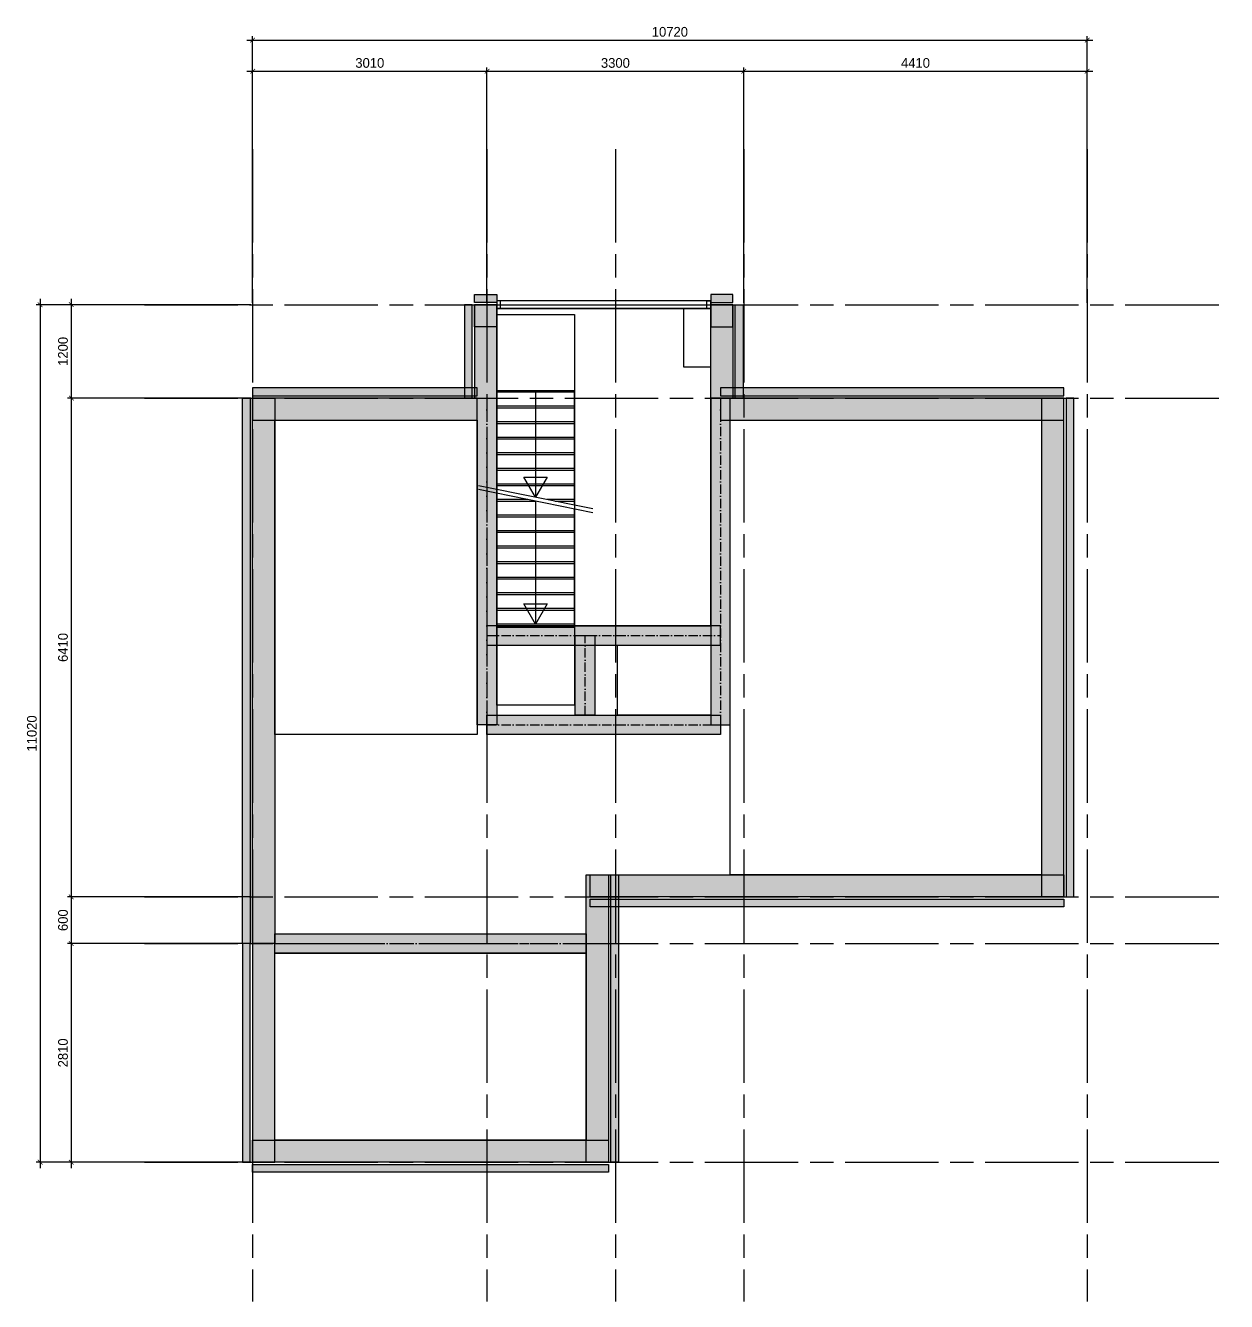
# Model space of a CAD drawing. Header units: millimetres. Extents: x -109306 to 269542, y -22401 to 197206.
# Drawn here: x 34622 to 50050, y 4049 to 20447 of the extents above; entities that cross this region are included whole.
import ezdxf

# ---------------------------------------------------------------- set-up
doc = ezdxf.new("R2010")
doc.units = ezdxf.units.MM
doc.linetypes.add('CENTER', pattern=[36, 24, -3, 6, -3])
doc.linetypes.add('DASHDOT', pattern=[18.5, 12, -3, 0.5, -3])
for name, color, linetype in [('18', 1, 'Continuous'), ('25', 2, 'Continuous'), ('DIMENSION', 1, 'Continuous'), ('STRAMIEN', 11, 'CENTER')]:
    doc.layers.add(name, color=color, linetype=linetype)
doc.styles.get("Standard").update_dxf_attribs({"font": ''})
doc.styles.get('Standard').set_extended_font_data('Century Gothic')
doc.dimstyles.new('1-50', dxfattribs={"dimscale": 50, "dimtxt": 2.5, "dimasz": 1.2, "dimexe": 1, "dimexo": 0, "dimgap": 0.8, "dimtad": 1, "dimdec": 0, "dimzin": 12, "dimdsep": 46, "dimtxsty": 'Standard', "dimblk1": 'ARCHTICK', "dimblk2": 'ARCHTICK', "dimsah": 1, "dimcen": 0.09, "dimdle": 1.5, "dimclrd": 256, "dimclre": 254, "dimclrt": 2, "dimadec": 0, "dimazin": 0, "dimtfac": 1, "dimtdec": 0, "dimtix": 1, "dimtofl": 0, "dimtmove": 2, "dimatfit": 3, "dimldrblk": 'ARCHTICK', "dimfxl": 1, "dimtolj": 1, "dimtzin": 0, "dimarcsym": 0})

# ---------------------------------------------------------------- blocks, each defined once
blk = doc.blocks.new('*U473')
at = {"layer": '25'}
for points in [[(-1375, -50), (1375, -50), (1375, 50), (-1375, 50)], [(-1325, 50), (-1375, 50), (-1375, -50), (-1325, -50)], [(1325, 50), (1375, 50), (1375, -50), (1325, -50)]]:
    blk.add_lwpolyline(points, close=True, dxfattribs=at)
blk.add_lwpolyline([(-1325, 0), (1325, 0)], dxfattribs=at)
blk = doc.blocks.new('*U564')
at = {"true_color": 0x000000}
h = blk.add_hatch(color=18, dxfattribs=at)
h.dxf.hatch_style = 1
h.paths.add_polyline_path([(-500, -265), (5585, -265), (5585, -365), (-500, -365)])
h.paths.add_polyline_path([(-500, 50), (5585, 50), (5585, -235), (-500, -235)])
at = {"layer": '25'}
for points in [[(-500, 50), (5585, 50), (5585, -235), (-500, -235)], [(-500, -265), (5585, -265), (5585, -365), (-500, -365)]]:
    blk.add_lwpolyline(points, close=True, dxfattribs=at)
blk = doc.blocks.new('meterkast')
blk.add_lwpolyline([(-350, 750), (0, 750), (0, 0), (-350, 0)], close=True)
blk = doc.blocks.new('*U532')
at = {"true_color": 0x000000}
h = blk.add_hatch(color=18, dxfattribs=at)
h.dxf.hatch_style = 1
h.paths.add_polyline_path([(-500, 125), (3700, 125), (3700, -125), (-500, -125)])
at = {"layer": '25'}
blk.add_lwpolyline([(-500, 125), (3700, 125), (3700, -125), (-500, -125)], close=True, dxfattribs=at)
at = {"layer": 'DIMENSION', "linetype": 'DASHDOT', "ltscale": 10}
blk.add_lwpolyline([(-500, 0), (3700, 0)], dxfattribs=at)
blk = doc.blocks.new('toilet12x09')
blk.add_lwpolyline([(0, 0), (1200, 0), (1200, 900), (0, 900), (0, 0)])
blk = doc.blocks.new('*U533')
at = {"true_color": 0x000000}
h = blk.add_hatch(color=18, dxfattribs=at)
h.dxf.hatch_style = 1
h.paths.add_polyline_path([(-500, 125), (2500, 125), (2500, -125), (-500, -125)])
at = {"layer": '25'}
blk.add_lwpolyline([(-500, 125), (2500, 125), (2500, -125), (-500, -125)], close=True, dxfattribs=at)
at = {"layer": 'DIMENSION', "linetype": 'DASHDOT', "ltscale": 10}
blk.add_lwpolyline([(-500, 0), (2500, 0)], dxfattribs=at)
blk = doc.blocks.new('trap_onder')
blk.add_line((-1518, -1233), (-1222, 233))
for points in [[(-3040, 0), (0, 0), (0, -1000), (-3040, -1000)], [(-1220, 0), (-1220, -1000), (-1000, -1000), (-1000, 0)], [(-1020, 0), (-1020, -1000), (-800, -1000), (-800, 0)], [(-820, 0), (-820, -1000), (-600, -1000), (-600, 0)], [(-620, 0), (-620, -1000), (-400, -1000), (-400, 0)], [(-420, 0), (-420, -1000), (-200, -1000), (-200, 0)], [(-220, 0), (-220, -1000), (0, -1000), (0, 0)], [(-20, 0), (980, 0), (980, -1000), (-20, -1000)]]:
    blk.add_lwpolyline(points, close=True)
for points in [[(0, 0), (0, -1000), (-1471, -1000)], [(-1420, -748), (-1420, -1000), (-1200, -1000), (-1200, 0), (-1269, 0)], [(-1269, 0), (0, 0)], [(-1471, -1000), (-1400, -1000), (-1400, -649)]]:
    blk.add_lwpolyline(points)
at = {"layer": '18'}
for points in [[(-1370, -500), (-1110, -350), (-1110, -650), (-1370, -500)], [(0, -500), (-1370, -500)]]:
    blk.add_lwpolyline(points, dxfattribs=at)
blk = doc.blocks.new('trap_boven')
blk.add_line((1472, -1233), (1768, 233))
for points in [[(-1000, 0), (0, 0), (0, -1000), (-1000, -1000)], [(40, -1000), (40, 0), (0, 0), (0, -1000)], [(0, 0), (3040, 0), (3040, -1000), (0, -1000)], [(20, 0), (20, -1000), (240, -1000), (240, 0)], [(220, 0), (220, -1000), (440, -1000), (440, 0)], [(420, 0), (420, -1000), (640, -1000), (640, 0)], [(620, 0), (620, -1000), (840, -1000), (840, 0)], [(820, 0), (820, -1000), (1040, -1000), (1040, 0)], [(1020, 0), (1020, -1000), (1240, -1000), (1240, 0)], [(1220, 0), (1220, -1000), (1440, -1000), (1440, 0)]]:
    blk.add_lwpolyline(points, close=True)
for points in [[(1519, -1000), (0, -1000), (0, 0), (1721, 0)], [(1640, -401), (1640, 0), (1420, 0), (1420, -1000), (1519, -1000)], [(1721, 0), (1620, 0), (1620, -500)]]:
    blk.add_lwpolyline(points)
at = {"layer": '18'}
for points in [[(40, -500), (300, -350), (300, -650), (40, -500)], [(1620, -500), (40, -500)]]:
    blk.add_lwpolyline(points, dxfattribs=at)
blk = doc.blocks.new('*U534')
at = {"true_color": 0x000000}
h = blk.add_hatch(color=18, dxfattribs=at)
h.dxf.hatch_style = 1
h.paths.add_polyline_path([(-500, 125), (3500, 125), (3500, -125), (-500, -125)])
at = {"layer": '25'}
blk.add_lwpolyline([(-500, 125), (3500, 125), (3500, -125), (-500, -125)], close=True, dxfattribs=at)
at = {"layer": 'DIMENSION', "linetype": 'DASHDOT', "ltscale": 10}
blk.add_lwpolyline([(-500, 0), (3500, 0)], dxfattribs=at)
blk = doc.blocks.new('*U565')
at = {"true_color": 0x000000}
h = blk.add_hatch(color=18, dxfattribs=at)
h.dxf.hatch_style = 1
h.paths.add_polyline_path([(-500, -265), (4070, -265), (4070, -365), (-500, -365)])
h.paths.add_polyline_path([(-500, 50), (4070, 50), (4070, -235), (-500, -235)])
at = {"layer": '25'}
for points in [[(-500, 50), (4070, 50), (4070, -235), (-500, -235)], [(-500, -265), (4070, -265), (4070, -365), (-500, -365)]]:
    blk.add_lwpolyline(points, close=True, dxfattribs=at)
blk = doc.blocks.new('*U572')
at = {"true_color": 0x000000}
h = blk.add_hatch(color=18, dxfattribs=at)
h.dxf.hatch_style = 1
h.paths.add_polyline_path([(-500, -265), (3195, -265), (3195, -365), (-500, -365)])
h.paths.add_polyline_path([(-500, 50), (3195, 50), (3195, -235), (-500, -235)])
at = {"layer": '25'}
for points in [[(-500, 50), (3195, 50), (3195, -235), (-500, -235)], [(-500, -265), (3195, -265), (3195, -365), (-500, -365)]]:
    blk.add_lwpolyline(points, close=True, dxfattribs=at)
blk = doc.blocks.new('*U571')
at = {"true_color": 0x000000}
h = blk.add_hatch(color=18, dxfattribs=at)
h.dxf.hatch_style = 1
h.paths.add_polyline_path([(-500, -265), (2310, -265), (2310, -365), (-500, -365)])
h.paths.add_polyline_path([(-500, 50), (2310, 50), (2310, -235), (-500, -235)])
at = {"layer": '25'}
for points in [[(-500, 50), (2310, 50), (2310, -235), (-500, -235)], [(-500, -265), (2310, -265), (2310, -365), (-500, -365)]]:
    blk.add_lwpolyline(points, close=True, dxfattribs=at)
blk = doc.blocks.new('*U570')
at = {"true_color": 0x000000}
h = blk.add_hatch(color=18, dxfattribs=at)
h.dxf.hatch_style = 1
h.paths.add_polyline_path([(-500, -265), (6510, -265), (6510, -365), (-500, -365)])
h.paths.add_polyline_path([(-500, 50), (6510, 50), (6510, -235), (-500, -235)])
at = {"layer": '25'}
for points in [[(-500, 50), (6510, 50), (6510, -235), (-500, -235)], [(-500, -265), (6510, -265), (6510, -365), (-500, -365)]]:
    blk.add_lwpolyline(points, close=True, dxfattribs=at)
blk = doc.blocks.new('*U569')
at = {"true_color": 0x000000}
h = blk.add_hatch(color=18, dxfattribs=at)
h.dxf.hatch_style = 1
h.paths.add_polyline_path([(-500, -265), (5910, -265), (5910, -365), (-500, -365)])
h.paths.add_polyline_path([(-500, 50), (5910, 50), (5910, -235), (-500, -235)])
at = {"layer": '25'}
for points in [[(-500, 50), (5910, 50), (5910, -235), (-500, -235)], [(-500, -265), (5910, -265), (5910, -365), (-500, -365)]]:
    blk.add_lwpolyline(points, close=True, dxfattribs=at)
blk = doc.blocks.new('*U567')
at = {"true_color": 0x000000}
h = blk.add_hatch(color=18, dxfattribs=at)
h.dxf.hatch_style = 1
h.paths.add_polyline_path([(-500, -265), (2385, -265), (2385, -365), (-500, -365)])
h.paths.add_polyline_path([(-500, 50), (2385, 50), (2385, -235), (-500, -235)])
at = {"layer": '25'}
for points in [[(-500, 50), (2385, 50), (2385, -235), (-500, -235)], [(-500, -265), (2385, -265), (2385, -365), (-500, -365)]]:
    blk.add_lwpolyline(points, close=True, dxfattribs=at)
blk = doc.blocks.new('*U566')
at = {"true_color": 0x000000}
h = blk.add_hatch(color=18, dxfattribs=at)
h.dxf.hatch_style = 1
h.paths.add_polyline_path([(-500, -265), (700, -265), (700, -365), (-500, -365)])
h.paths.add_polyline_path([(-500, 50), (700, 50), (700, -235), (-500, -235)])
at = {"layer": '25'}
for points in [[(-500, 50), (700, 50), (700, -235), (-500, -235)], [(-500, -265), (700, -265), (700, -365), (-500, -365)]]:
    blk.add_lwpolyline(points, close=True, dxfattribs=at)
blk = doc.blocks.new('*U568')
at = {"true_color": 0x000000}
h = blk.add_hatch(color=18, dxfattribs=at)
h.dxf.hatch_style = 1
h.paths.add_polyline_path([(-500, -265), (3910, -265), (3910, -365), (-500, -365)])
h.paths.add_polyline_path([(-500, 50), (3910, 50), (3910, -235), (-500, -235)])
at = {"layer": '25'}
for points in [[(-500, 50), (3910, 50), (3910, -235), (-500, -235)], [(-500, -265), (3910, -265), (3910, -365), (-500, -365)]]:
    blk.add_lwpolyline(points, close=True, dxfattribs=at)
blk = doc.blocks.new('*U535')
at = {"true_color": 0x000000}
h = blk.add_hatch(color=18, dxfattribs=at)
h.dxf.hatch_style = 1
h.paths.add_polyline_path([(-500, 125), (525, 125), (525, -125), (-500, -125)])
at = {"layer": '25'}
blk.add_lwpolyline([(-500, 125), (525, 125), (525, -125), (-500, -125)], close=True, dxfattribs=at)
at = {"layer": 'DIMENSION', "linetype": 'DASHDOT', "ltscale": 10}
blk.add_lwpolyline([(-500, 0), (525, 0)], dxfattribs=at)
blk = doc.blocks.new('_ARCHTICK')
at = {"color": 0, "linetype": 'ByBlock', "const_width": 0.15}
blk.add_lwpolyline([(-0.5, -0.5), (0.5, 0.5)], dxfattribs=at)
blk = doc.blocks.new('*D615')
at = {"layer": 'Defpoints', "color": 0, "transparency": 16777216}
for p in [(3010, 14020), (0, 11020), (3010, 11020)]:
    blk.add_point(p, dxfattribs=at)
at = {"layer": 'DIMENSION', "lineweight": -2, "transparency": 16777216}
blk.add_line((-75, 14020), (3085, 14020), dxfattribs=at)
at = {"layer": 'DIMENSION', "color": 254, "lineweight": -2, "transparency": 16777216}
for p, q in [((0, 11045), (0, 14070)), ((3010, 11045), (3010, 14070))]:
    blk.add_line(p, q, dxfattribs=at)
at = {"layer": 'DIMENSION', "lineweight": -2, "transparency": 16777216, "xscale": 59.99999999999995, "yscale": 59.99999999999995, "zscale": 59.99999999999995, "rotation": 180}
blk.add_blockref('_ARCHTICK', (0, 14020), dxfattribs=at)
at = {"layer": 'DIMENSION', "lineweight": -2, "transparency": 16777216, "xscale": 59.99999999999995, "yscale": 59.99999999999995, "zscale": 59.99999999999995}
blk.add_blockref('_ARCHTICK', (3010, 14020), dxfattribs=at)
at = {"layer": 'DIMENSION', "color": 2, "transparency": 16777216, "insert": (1505, 14126), "char_height": 125, "attachment_point": 5}
blk.add_mtext('\\A1;3010', dxfattribs=at)
blk = doc.blocks.new('*D616')
at = {"layer": 'Defpoints', "color": 0, "transparency": 16777216}
for p in [(6310, 14020), (3010, 11020), (6310, 11020)]:
    blk.add_point(p, dxfattribs=at)
at = {"layer": 'DIMENSION', "lineweight": -2, "transparency": 16777216}
blk.add_line((2935, 14020), (6385, 14020), dxfattribs=at)
at = {"layer": 'DIMENSION', "color": 254, "lineweight": -2, "transparency": 16777216}
for p, q in [((3010, 11045), (3010, 14070)), ((6310, 11045), (6310, 14070))]:
    blk.add_line(p, q, dxfattribs=at)
at = {"layer": 'DIMENSION', "lineweight": -2, "transparency": 16777216, "xscale": 59.99999999999995, "yscale": 59.99999999999995, "zscale": 59.99999999999995, "rotation": 180}
blk.add_blockref('_ARCHTICK', (3010, 14020), dxfattribs=at)
at = {"layer": 'DIMENSION', "lineweight": -2, "transparency": 16777216, "xscale": 59.99999999999995, "yscale": 59.99999999999995, "zscale": 59.99999999999995}
blk.add_blockref('_ARCHTICK', (6310, 14020), dxfattribs=at)
at = {"layer": 'DIMENSION', "color": 2, "transparency": 16777216, "insert": (4660, 14126), "char_height": 125, "attachment_point": 5}
blk.add_mtext('\\A1;3300', dxfattribs=at)
blk = doc.blocks.new('*D617')
at = {"layer": 'Defpoints', "color": 0, "transparency": 16777216}
for p in [(10720, 14020), (6310, 11020), (10720, 11020)]:
    blk.add_point(p, dxfattribs=at)
at = {"layer": 'DIMENSION', "lineweight": -2, "transparency": 16777216}
blk.add_line((6235, 14020), (10795, 14020), dxfattribs=at)
at = {"layer": 'DIMENSION', "color": 254, "lineweight": -2, "transparency": 16777216}
for p, q in [((6310, 11045), (6310, 14070)), ((10720, 11045), (10720, 14070))]:
    blk.add_line(p, q, dxfattribs=at)
at = {"layer": 'DIMENSION', "lineweight": -2, "transparency": 16777216, "xscale": 59.99999999999995, "yscale": 59.99999999999995, "zscale": 59.99999999999995, "rotation": 180}
blk.add_blockref('_ARCHTICK', (6310, 14020), dxfattribs=at)
at = {"layer": 'DIMENSION', "lineweight": -2, "transparency": 16777216, "xscale": 59.99999999999995, "yscale": 59.99999999999995, "zscale": 59.99999999999995}
blk.add_blockref('_ARCHTICK', (10720, 14020), dxfattribs=at)
at = {"layer": 'DIMENSION', "color": 2, "transparency": 16777216, "insert": (8515, 14126), "char_height": 125, "attachment_point": 5}
blk.add_mtext('\\A1;4410', dxfattribs=at)
blk = doc.blocks.new('*D618')
at = {"layer": 'Defpoints', "color": 0, "transparency": 16777216}
for p in [(0, 11020), (-2330, 9820), (0, 9820)]:
    blk.add_point(p, dxfattribs=at)
at = {"layer": 'DIMENSION', "color": 254, "lineweight": -2, "transparency": 16777216}
for p, q in [((-25, 11020), (-2380, 11020)), ((-25, 9820), (-2380, 9820))]:
    blk.add_line(p, q, dxfattribs=at)
at = {"layer": 'DIMENSION', "lineweight": -2, "transparency": 16777216}
blk.add_line((-2330, 11095), (-2330, 9745), dxfattribs=at)
at = {"layer": 'DIMENSION', "lineweight": -2, "transparency": 16777216, "xscale": 59.99999999999995, "yscale": 59.99999999999995, "zscale": 59.99999999999995}
for p, rotation in [((-2330, 11020), 90), ((-2330, 9820), 270)]:
    blk.add_blockref('_ARCHTICK', p, dxfattribs=dict(at, rotation=rotation))
at = {"layer": 'DIMENSION', "color": 2, "transparency": 16777216, "insert": (-2436, 10420), "char_height": 125, "attachment_point": 5, "rotation": 90}
blk.add_mtext('\\A1;1200', dxfattribs=at)
blk = doc.blocks.new('*D619')
at = {"layer": 'Defpoints', "color": 0, "transparency": 16777216}
for p in [(0, 9820), (-2330, 3410), (0, 3410)]:
    blk.add_point(p, dxfattribs=at)
at = {"layer": 'DIMENSION', "lineweight": -2, "transparency": 16777216}
blk.add_line((-2330, 9895), (-2330, 3335), dxfattribs=at)
at = {"layer": 'DIMENSION', "color": 254, "lineweight": -2, "transparency": 16777216}
for p, q in [((-25, 9820), (-2380, 9820)), ((-25, 3410), (-2380, 3410))]:
    blk.add_line(p, q, dxfattribs=at)
at = {"layer": 'DIMENSION', "lineweight": -2, "transparency": 16777216, "xscale": 59.99999999999995, "yscale": 59.99999999999995, "zscale": 59.99999999999995}
for p, rotation in [((-2330, 9820), 90), ((-2330, 3410), 270)]:
    blk.add_blockref('_ARCHTICK', p, dxfattribs=dict(at, rotation=rotation))
at = {"layer": 'DIMENSION', "color": 2, "transparency": 16777216, "insert": (-2436, 6615), "char_height": 125, "attachment_point": 5, "rotation": 90}
blk.add_mtext('\\A1;6410', dxfattribs=at)
blk = doc.blocks.new('*D620')
at = {"layer": 'Defpoints', "color": 0, "transparency": 16777216}
for p in [(0, 3410), (-2330, 2810), (0, 2810)]:
    blk.add_point(p, dxfattribs=at)
at = {"layer": 'DIMENSION', "lineweight": -2, "transparency": 16777216}
blk.add_line((-2330, 3485), (-2330, 2735), dxfattribs=at)
at = {"layer": 'DIMENSION', "color": 254, "lineweight": -2, "transparency": 16777216}
for p, q in [((-25, 3410), (-2380, 3410)), ((-25, 2810), (-2380, 2810))]:
    blk.add_line(p, q, dxfattribs=at)
at = {"layer": 'DIMENSION', "lineweight": -2, "transparency": 16777216, "xscale": 59.99999999999995, "yscale": 59.99999999999995, "zscale": 59.99999999999995}
for p, rotation in [((-2330, 3410), 90), ((-2330, 2810), 270)]:
    blk.add_blockref('_ARCHTICK', p, dxfattribs=dict(at, rotation=rotation))
at = {"layer": 'DIMENSION', "color": 2, "transparency": 16777216, "insert": (-2436, 3110), "char_height": 125, "attachment_point": 5, "rotation": 90}
blk.add_mtext('\\A1;600', dxfattribs=at)
blk = doc.blocks.new('*D621')
at = {"layer": 'Defpoints', "color": 0, "transparency": 16777216}
for p in [(0, 2810), (-2330, 0), (0, 0)]:
    blk.add_point(p, dxfattribs=at)
at = {"layer": 'DIMENSION', "color": 254, "lineweight": -2, "transparency": 16777216}
for p, q in [((-25, 2810), (-2380, 2810)), ((-25, 0), (-2380, 0))]:
    blk.add_line(p, q, dxfattribs=at)
at = {"layer": 'DIMENSION', "lineweight": -2, "transparency": 16777216}
blk.add_line((-2330, 2885), (-2330, -75), dxfattribs=at)
at = {"layer": 'DIMENSION', "lineweight": -2, "transparency": 16777216, "xscale": 59.99999999999995, "yscale": 59.99999999999995, "zscale": 59.99999999999995}
for p, rotation in [((-2330, 2810), 90), ((-2330, 0), 270)]:
    blk.add_blockref('_ARCHTICK', p, dxfattribs=dict(at, rotation=rotation))
at = {"layer": 'DIMENSION', "color": 2, "transparency": 16777216, "insert": (-2436, 1405), "char_height": 125, "attachment_point": 5, "rotation": 90}
blk.add_mtext('\\A1;2810', dxfattribs=at)
blk = doc.blocks.new('*D622')
at = {"layer": 'Defpoints', "color": 0, "transparency": 16777216}
for p in [(10720, 14420), (0, 11020), (10720, 11020)]:
    blk.add_point(p, dxfattribs=at)
at = {"layer": 'DIMENSION', "color": 254, "lineweight": -2, "transparency": 16777216}
for p, q in [((0, 11045), (0, 14470)), ((10720, 11045), (10720, 14470))]:
    blk.add_line(p, q, dxfattribs=at)
at = {"layer": 'DIMENSION', "lineweight": -2, "transparency": 16777216}
blk.add_line((-75, 14420), (10795, 14420), dxfattribs=at)
at = {"layer": 'DIMENSION', "lineweight": -2, "transparency": 16777216, "xscale": 59.99999999999995, "yscale": 59.99999999999995, "zscale": 59.99999999999995, "rotation": 180}
blk.add_blockref('_ARCHTICK', (0, 14420), dxfattribs=at)
at = {"layer": 'DIMENSION', "lineweight": -2, "transparency": 16777216, "xscale": 59.99999999999995, "yscale": 59.99999999999995, "zscale": 59.99999999999995}
blk.add_blockref('_ARCHTICK', (10720, 14420), dxfattribs=at)
at = {"layer": 'DIMENSION', "color": 2, "transparency": 16777216, "insert": (5360, 14526), "char_height": 125, "attachment_point": 5}
blk.add_mtext('\\A1;10720', dxfattribs=at)
blk = doc.blocks.new('*D623')
at = {"layer": 'Defpoints', "color": 0, "transparency": 16777216}
for p in [(0, 11020), (-2730, 0), (0, 0)]:
    blk.add_point(p, dxfattribs=at)
at = {"layer": 'DIMENSION', "color": 254, "lineweight": -2, "transparency": 16777216}
for p, q in [((-25, 11020), (-2780, 11020)), ((-25, 0), (-2780, 0))]:
    blk.add_line(p, q, dxfattribs=at)
at = {"layer": 'DIMENSION', "lineweight": -2, "transparency": 16777216}
blk.add_line((-2730, 11095), (-2730, -75), dxfattribs=at)
at = {"layer": 'DIMENSION', "lineweight": -2, "transparency": 16777216, "xscale": 59.99999999999995, "yscale": 59.99999999999995, "zscale": 59.99999999999995}
for p, rotation in [((-2730, 11020), 90), ((-2730, 0), 270)]:
    blk.add_blockref('_ARCHTICK', p, dxfattribs=dict(at, rotation=rotation))
at = {"layer": 'DIMENSION', "color": 2, "transparency": 16777216, "insert": (-2836, 5510), "char_height": 125, "attachment_point": 5, "rotation": 90}
blk.add_mtext('\\A1;11020', dxfattribs=at)
blk = doc.blocks.new('*U573')
at = {"true_color": 0x000000}
h = blk.add_hatch(color=18, dxfattribs=at)
h.dxf.hatch_style = 1
h.paths.add_polyline_path([(-500, -265), (-215, -265), (-215, -365), (-500, -365)])
h.paths.add_polyline_path([(-500, 50), (-215, 50), (-215, -235), (-500, -235)])
at = {"layer": '25'}
for points in [[(-500, 50), (-215, 50), (-215, -235), (-500, -235)], [(-500, -265), (-215, -265), (-215, -365), (-500, -365)]]:
    blk.add_lwpolyline(points, close=True, dxfattribs=at)
blk = doc.blocks.new('stramien_COEN')
at = {"layer": 'STRAMIEN', "ltscale": 50}
for points in [[(0, 13020), (0, -1790)], [(3010, 13020), (3010, -1790)], [(4660, 13020), (4660, -1790)], [(6310, 13020), (6310, -1790)], [(10720, 13020), (10720, -1790)], [(-1390, 11020), (12510, 11020)], [(-1390, 9820), (12510, 9820)], [(-1390, 3410), (12510, 3410)], [(-1390, 2810), (12510, 2810)], [(-1390, 0), (12510, 0)]]:
    blk.add_lwpolyline(points, dxfattribs=at)
at = {"layer": 'DIMENSION'}
for base, p1, p2, picture, middle in [((10720, 14420), (0, 11020), (10720, 11020), '*D622', (5360, 14525.6)), ((3010, 14020), (0, 11020), (3010, 11020), '*D615', (1505, 14125.6)), ((6310, 14020), (3010, 11020), (6310, 11020), '*D616', (4660, 14125.6)), ((10720, 14020), (6310, 11020), (10720, 11020), '*D617', (8515, 14125.6))]:
    dim = blk.add_linear_dim(base=base, p1=p1, p2=p2, dimstyle='1-50', override={"dimexo": 0.5}, dxfattribs=at)
    dim.commit()
    dim.dimension.update_dxf_attribs({"geometry": picture, "text_midpoint": middle})
for base, p1, p2, picture, middle in [((-2730, 0), (0, 11020), (0, 0), '*D623', (-2835.6, 5510)), ((-2330, 9820), (0, 11020), (0, 9820), '*D618', (-2435.6, 10420)), ((-2330, 3410), (0, 9820), (0, 3410), '*D619', (-2435.6, 6615)), ((-2330, 2810), (0, 3410), (0, 2810), '*D620', (-2435.6, 3110)), ((-2330, 0), (0, 2810), (0, 0), '*D621', (-2435.6, 1405))]:
    dim = blk.add_linear_dim(base=base, p1=p1, p2=p2, angle=90, dimstyle='1-50', override={"dimexo": 0.5}, dxfattribs=at)
    dim.commit()
    dim.dimension.update_dxf_attribs({"geometry": picture, "text_midpoint": middle})

msp = doc.modelspace()

# ---------------------------------------------------------------- linework, layer by layer
for points in [[(40674.6, 12734.1), (43424.6, 12734.1), (43424.6, 16809.1), (40674.6, 16809.1)], [(37824.6, 15374.1), (40424.6, 15374.1), (40424.6, 11334.1), (37824.6, 11334.1)], [(43674.6, 15374.1), (47674.6, 15374.1), (47674.6, 9534.1), (43674.6, 9534.1)], [(37824.6, 8524.1), (41824.6, 8524.1), (41824.6, 6124.1), (37824.6, 6124.1)]]:
    msp.add_lwpolyline(points, close=True)

# ---------------------------------------------------------------- block references
for name, p in [('stramien_COEN', (37539.6, 5839.1)), ('*U473', (42049.6, 16859.1)), ('*U533', (41049.6, 11459.1)), ('*U564', (42374.6, 9484.1)), ('*U534', (38324.6, 8649.1)), ('*U565', (38039.6, 6074.1))]:
    msp.add_blockref(name, p)
for name, p, rotation in [('*U573', (40174.6, 16624.1), 180), ('trap_onder', (40674.6, 15754.1), 90), ('*U566', (43474.6, 16159.1), 90.00000000000001), ('trap_boven', (40674.6, 12714.1), 90), ('*U570', (37774.6, 15159.1), 270), ('*U532', (40549.6, 15159.1), 270), ('*U535', (41809.6, 12084.1), 90), ('*U572', (41874.6, 6339.1), 90)]:
    msp.add_blockref(name, p, dxfattribs=dict(rotation=rotation))
at = {"xscale": -1}
for name, p, rotation in [('*U573', (43924.6, 16624.1), 180), ('*U566', (40624.6, 16159.1), 270), ('meterkast', (43424.6, 16809.1), 180), ('*U567', (38039.6, 15424.1), 180), ('*U568', (44049.6, 15424.1), 180), ('*U532', (43549.6, 15159.1), 90), ('*U569', (47724.6, 15159.1), 89.99999999999993), ('*U533', (41049.6, 12609.1), 180), ('*U571', (37774.6, 6339.1), 270)]:
    msp.add_blockref(name, p, dxfattribs=dict(at, rotation=rotation))
msp.add_blockref('toilet12x09', (43424.6, 11584.1), dxfattribs=at)

doc.saveas('drawing.dxf')
